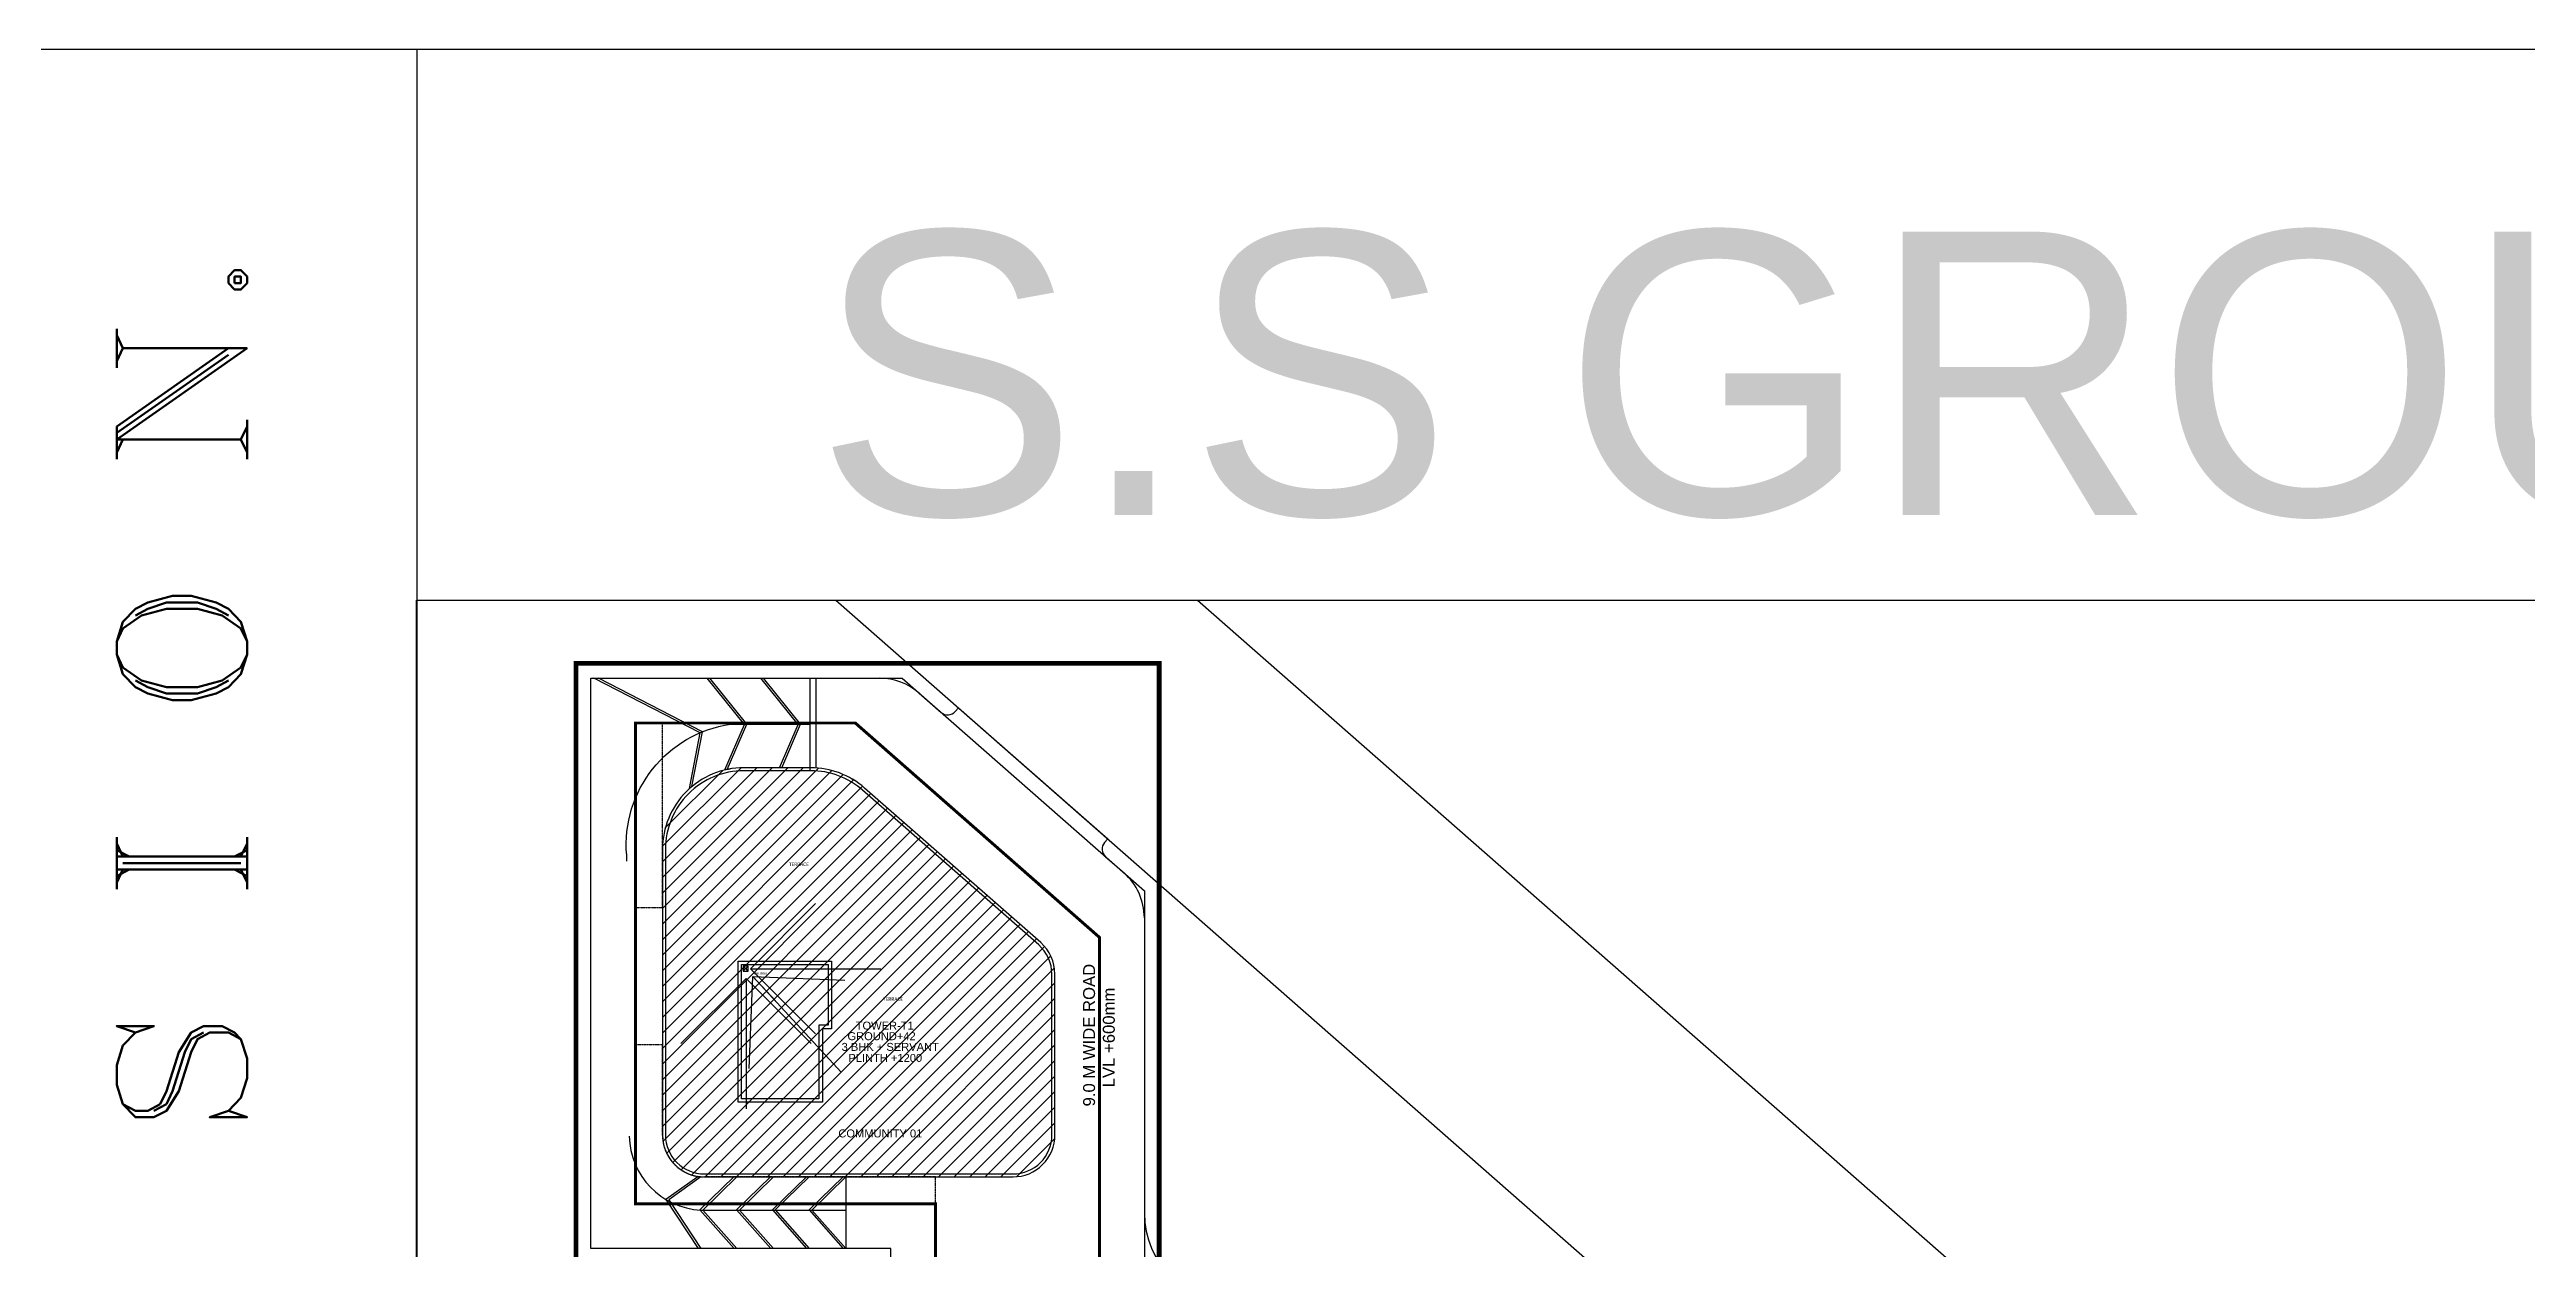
# Model space of a CAD drawing. Header units: millimetres. Extents: x 2061841 to 105821645, y -77612 to 48520811.
# Drawn here: x 105585056 to 105590757, y 48461601 to 48464360 of the extents above; entities that cross this region are included whole.
import ezdxf
from ezdxf.enums import TextEntityAlignment as Align

# ---------------------------------------------------------------- set-up
doc = ezdxf.new("R2010")
doc.units = ezdxf.units.MM
doc.header["$LTSCALE"] = 10
doc.header["$MEASUREMENT"] = 0
for name, pattern in [('CENTER', [2, 1.25, -0.25, 0.25, -0.25]), ('DASHDOT', [1, 0.5, -0.25, 0, -0.25]), ('HIDDEN', [0.375, 0.25, -0.125])]:
    doc.linetypes.add(name, pattern=pattern)
for name, color, linetype in [('AC-GRND', 1, 'Continuous'), ('BORDER', 5, 'Continuous'), ('GI PIPE', 8, 'Continuous'), ('S-OPENING', 6, 'Continuous'), ('SHEET-TEXT', 7, 'Continuous')]:
    doc.layers.add(name, color=color, linetype=linetype)
for name, color, linetype, lineweight in [('S-STRCOL HATCH', 33, 'Continuous', 9), ('TEXT', 2, 'Continuous', 25), ('TEXT 3', 1, 'Continuous', 18)]:
    doc.layers.add(name, color=color, linetype=linetype, lineweight=lineweight)
doc.styles.add('Century', font='swiss.ttf')
doc.styles.add('RT', font='romant.shx', dxfattribs={"height": 250})
doc.styles.add('SS Plan Text', font='calibri.ttf')
doc.styles.add('Text 100', font='romans.shx', dxfattribs={"width": 0.7, "height": 100})
doc.dimstyles.new('SCALE 100', dxfattribs={"dimtxt": 100, "dimasz": 75, "dimexe": 50, "dimexo": 50, "dimgap": 40, "dimtad": 1, "dimdec": 0, "dimzin": 1, "dimdsep": 46, "dimtxsty": 'Text 100', "dimblk": 'OBLIQUE', "dimcen": 1, "dimclrd": 3, "dimclre": 3, "dimclrt": 2, "dimadec": 0, "dimazin": 0, "dimtfac": 1, "dimtdec": 0, "dimtofl": 0, "dimtmove": 1, "dimatfit": 3, "dimldrblk": 'OPEN90', "dimfxl": 1, "dimtolj": 1, "dimtzin": 0, "dimarcsym": 0})

# ---------------------------------------------------------------- blocks, each defined once
blk = doc.blocks.new('A$Cf1581bf0')
blk.add_lwpolyline([(19735, 20400, 0.215848), (18306, 23556), (590, 39109, 0.1820858), (-4820, 41146), (-11535, 41146, 0.4142136), (-19735, 32946), (-19735, 4200, 0.4142136), (-15535, 0), (15535, 0, 0.4142136), (19735, 4200)], format="xyb", close=True)
blk = doc.blocks.new('uhtg')
at = {"layer": 'GI PIPE'}
h = blk.add_hatch(color=256, dxfattribs=at)
edge = h.paths.add_edge_path()
edge.add_arc((-158, 158), 35, 177.51279, 267.51279, ccw=False)
edge.add_ellipse((-158, 158), major_axis=(23.7, -25.8), ratio=1, start_angle=147.78252, end_angle=225, ccw=False)
edge.add_arc((-162, 175), 17.1, -62.83696, 94.45839, ccw=False)
edge.add_arc((-145, 140), 22, 115.0093, 231.42464)
for p, q in [((-315, 315), (-315, 0)), ((0, 315), (-315, 315)), ((-185, 185), (-315, 315)), ((-315, 0), (-185, 130)), ((-315, 0), (0, 0)), ((-158, 157), (-158, 157)), ((-130, 185), (0, 315)), ((0, 0), (-130, 130)), ((0, 0), (0, 315))]:
    blk.add_line(p, q, dxfattribs=at)
for radius in [38.5, 35]:
    blk.add_circle((-158, 158), radius, dxfattribs=at)
for centre, radius, start, end in [((-145, 140), 22, 116.89576, 231.42464), ((-162, 175), 17.1, 294.74202, 94.45839)]:
    blk.add_arc(centre, radius, start, end, dxfattribs=at)
blk = doc.blocks.new('_Oblique')
at = {"color": 0, "linetype": 'ByBlock', "lineweight": -2}
blk.add_line((-0.5, -0.5), (0.5, 0.5), dxfattribs=at)
blk = doc.blocks.new('_Open90')
at = {"color": 0, "linetype": 'ByBlock', "lineweight": -2}
for p, q in [((-0.5, 0.5), (0, 0)), ((0, 0), (-1, 0)), ((0, 0), (-0.5, -0.5))]:
    blk.add_line(p, q, dxfattribs=at)
blk = doc.blocks.new('A$C82ecaa04')
at = {"layer": 'AC-GRND', "color": 2, "linetype": 'HIDDEN', "ltscale": 5}
blk.add_lwpolyline([(36173, -285933), (36173, -51647), (12900, -51647, -0.4142136), (8700, -47447), (8700, -46249), (8700, -38373), (6000, -38373), (6000, -27750), (6000, -24542), (8700, -24542), (8700, -6000), (28097, -6000), (52671, -27575), (52671, -54347), (52671, -66347)], format="xyb", dxfattribs=at)
blk = doc.blocks.new('TOWER-A TYPICAL FLOOR FRAMING PLAN N')
at = {"layer": 'S-STRCOL HATCH'}
h = blk.add_hatch(dxfattribs=at)
h.set_pattern_fill('ANSI31', color=6, scale=202.5, angle=360)
h.set_pattern_definition([(45, (102477862.766, 48607644.115), (-17.8986404, 17.8986404), [])])
h.paths.add_polyline_path([(102824369.8, 48559876.2, -0.414214), (102824273.7, 48559780.1), (102823562.7, 48559780.1, -0.414214), (102823466.6, 48559876.2), (102823466.6, 48560534, -0.414214), (102823654.2, 48560721.7), (102823807.9, 48560721.7, -0.182086), (102823931.7, 48560675), (102824337.1, 48560319.1, -0.215848), (102824369.8, 48560246.9), (102824369.8, 48560246.9), (102824369.8, 48559876.2, -0.414214)])
at = {"layer": 'BORDER', "color": 5}
blk.add_line((102822901.1, 48562374.5, 101.1), (102822901.1, 48502974.5, 101.1), dxfattribs=at)
at = {"layer": 'BORDER', "elevation": 101.1}
blk.add_lwpolyline([(102750300.6, 48502974.5), (102834400.6, 48502974.5), (102834400.6, 48562374.5), (102750300.6, 48562374.5)], close=True, dxfattribs=at)
at = {"layer": 'BORDER', "color": 5, "elevation": 101.1}
blk.add_lwpolyline([(102822900.6, 48561107.5), (102834400.6, 48561107.5), (102834400.6, 48552009), (102822900.6, 48552009)], close=True, dxfattribs=at)
at = {"layer": 'SHEET-TEXT', "ltscale": 51}
for p, q in [((102823865.7, 48561107.5, 101.1), (102827343.4, 48558054.6, 101.1)), ((102824698.1, 48561107.5, 101.1), (102827705.7, 48558467.3, 101.1))]:
    blk.add_line(p, q, dxfattribs=at)
at = {"layer": 'SHEET-TEXT', "color": 8}
for p, q in [((102823301.8, 48560927.6, 101.1), (102823966.8, 48560927.6, 101.1)), ((102824057.4, 48560893.5, 101.1), (102824108, 48560849.1, 101.1)), ((102824140.3, 48560851.2, 101.1), (102824147.8, 48560859.8, 101.1)), ((102824147.8, 48560859.8, 101.1), (102824491.7, 48560557.9, 101.1)), ((102824484.2, 48560549.3, 101.1), (102824491.7, 48560557.9, 101.1)), ((102824486.3, 48560517, 101.1), (102824529, 48560479.6, 101.1)), ((102824575.7, 48560376.4, 101.1), (102824575.7, 48559696.3, 101.1)), ((102823957.9, 48559615.4, 101.1), (102823301.8, 48559615.4, 101.1))]:
    blk.add_line(p, q, dxfattribs=at)
at = {"layer": 'SHEET-TEXT'}
for p, q in [((102823640.5, 48560276.7, 101.1), (102823780.1, 48560276.7, 101.1)), ((102823648.5, 48559959.8, 101.1), (102823648.5, 48560268.7, 101.1)), ((102823648.5, 48560268.7, 101.1), (102823847.6, 48560268.7, 101.1)), ((102823847.6, 48560268.7, 101.1), (102823847.6, 48560129.1, 101.1)), ((102823847.6, 48560129.1, 101.1), (102823826.7, 48560129.1, 101.1)), ((102823826.7, 48560129.1, 101.1), (102823826.7, 48559959.8, 101.1)), ((102823695.2, 48559951.7, 101.1), (102823645.1, 48559951.7, 101.1)), ((102823826.7, 48559959.8, 101.1), (102823648.5, 48559959.8, 101.1))]:
    blk.add_line(p, q, dxfattribs=at)
at = {"layer": 'SHEET-TEXT', "linetype": 'CENTER', "ltscale": 3, "const_width": 11.4, "elevation": 101.1}
blk.add_lwpolyline([(102828560.9, 48554057.5), (102824238.2, 48554057.5), (102823957.9, 48554295.5), (102823957.9, 48559581), (102823267.5, 48559581), (102823267.5, 48560961.9), (102824610, 48560961.9), (102824610, 48559581), (102825604.5, 48559581), (102826437, 48559581.1), (102827026.6, 48559063.5), (102827026.6, 48558929.6), (102826760.3, 48558929.5)], dxfattribs=at)
at = {"layer": 'SHEET-TEXT', "color": 8, "elevation": 101.1}
blk.add_lwpolyline([(102824016.5, 48554290.8), (102823992.3, 48554311.4), (102823992.3, 48559615.4), (102823301.8, 48559615.4), (102823301.8, 48560927.6), (102824018.6, 48560927.6), (102824575.7, 48560438.5), (102824575.7, 48559546.7), (102825591.6, 48559546.7), (102826723.7, 48558552.9), (102826723.7, 48556853.6), (102825457.9, 48556853.6), (102825457.9, 48555557.5), (102828526.5, 48555557.5), (102828526.5, 48555519.1), (102830060.9, 48555519.1), (102830060.9, 48555404.1), (102830556.7, 48555404.1), (102830736.3, 48555245.2), (102830226.4, 48554130.2), (102828526.6, 48554130.2), (102828526.6, 48554091.8), (102824250.8, 48554091.8), (102824235.6, 48554104.7)], dxfattribs=at)
at = {"layer": 'SHEET-TEXT', "elevation": 101.1}
for points in [[(102823528.5, 48560673.5), (102823553.1, 48560801.7), (102823308.9, 48560927.6)], [(102823534.1, 48560678.4), (102823558.3, 48560804.2), (102823318.9, 48560927.6)], [(102823610.3, 48560716.6), (102823655.1, 48560821.1), (102823569.5, 48560927.6)], [(102823615.8, 48560717.9), (102823660.4, 48560821.8), (102823575.4, 48560927.6)], [(102823735.9, 48560721.7), (102823778.6, 48560821.1), (102823693, 48560927.6)], [(102823740.9, 48560721.7), (102823783.9, 48560821.8), (102823698.8, 48560927.6)], [(102823806.5, 48560735.6), (102823806.5, 48560927.6)], [(102823806.5, 48560716), (102823806.5, 48560927.6)], [(102823820.2, 48560721.7), (102823820.2, 48560927.6)], [(102823780.1, 48560276.7), (102823855.6, 48560276.7), (102823855.6, 48560121.1), (102823834.8, 48560121.1), (102823834.8, 48559951.7), (102823640.5, 48559951.7), (102823640.5, 48560276.7)], [(102823548.1, 48559780.1), (102823474.5, 48559727.8), (102823548.5, 48559615.4)], [(102823554.7, 48559780.1), (102823480.8, 48559727.6), (102823554.7, 48559615.4)], [(102823630.9, 48559780.1), (102823552.9, 48559703.9), (102823631.3, 48559615.4)], [(102823637.4, 48559780.1), (102823559.2, 48559703.7), (102823637.4, 48559615.4)], [(102823715.2, 48559780.1), (102823637.2, 48559703.9), (102823715.7, 48559615.4)], [(102823721.8, 48559780.1), (102823643.6, 48559703.7), (102823721.8, 48559615.4)], [(102823797.8, 48559780.4), (102823719.8, 48559704.1), (102823798.2, 48559615.6)], [(102823804.4, 48559780.4), (102823726.2, 48559703.9), (102823804.4, 48559615.6)], [(102823882.3, 48559780.1), (102823804.4, 48559703.9), (102823882.8, 48559615.4)], [(102823888.9, 48559780.1), (102823810.7, 48559703.7), (102823888.9, 48559615.4)], [(102823888.9, 48559780.1), (102823888.9, 48559615.4)]]:
    blk.add_lwpolyline(points, dxfattribs=at)
for points in [[(102823384.2, 48560506.6), (102823384.2, 48560520.4, -0.397254), (102823623.2, 48560821.8), (102823806.5, 48560821.8)], [(102823390.1, 48559874, 0.396233), (102823554.7, 48559703.7), (102823888.9, 48559703.7)]]:
    blk.add_lwpolyline(points, format="xyb", dxfattribs=at)
at = {"layer": 'SHEET-TEXT', "color": 8, "linetype": 'DASHDOT', "ltscale": 5, "const_width": 6.86, "elevation": 101.1}
blk.add_lwpolyline([(102829957.9, 48555416.2), (102828423.6, 48555416.2), (102828423.6, 48555454.5), (102825355, 48555454.5), (102825355, 48556956.6), (102826620.8, 48556956.6), (102826620.8, 48558445.4), (102825483.5, 48559443.8), (102824472.7, 48559443.8), (102824472.7, 48560331), (102823910.4, 48560824.6), (102823404.8, 48560824.6), (102823404.8, 48559718.3), (102824095.2, 48559718.3), (102824095.2, 48554419.1), (102824359.3, 48554194.8), (102828423.6, 48554194.8), (102828423.6, 48554233.2), (102830160.1, 48554233.2), (102830610.9, 48555218.6), (102830517.7, 48555301.1), (102829957.9, 48555301.1)], close=True, dxfattribs=at)
at = {"layer": 'SHEET-TEXT', "elevation": 101.1}
for points in [[(102824369.8, 48560246.9, 0.215848), (102824337.1, 48560319.1), (102823931.7, 48560675, 0.182086), (102823807.9, 48560721.7), (102823654.2, 48560721.7, 0.414214), (102823466.6, 48560534), (102823466.6, 48559876.2, 0.414214), (102823562.7, 48559780.1), (102824273.7, 48559780.1, 0.414214), (102824369.8, 48559876.2)], [(102824369.8, 48560246.9, 0.215848), (102824337.1, 48560319.1), (102823931.7, 48560675, 0.182086), (102823807.9, 48560721.7), (102823654.2, 48560721.7, 0.414214), (102823466.6, 48560534), (102823466.6, 48559876.2, 0.414214), (102823562.7, 48559780.1), (102824273.7, 48559780.1, 0.414214), (102824369.8, 48559876.2)], [(102824362.9, 48560246.9, 0.215848), (102824332.5, 48560314), (102823927.1, 48560669.9, 0.182086), (102823807.9, 48560714.8), (102823654.2, 48560714.8, 0.414214), (102823473.4, 48560534), (102823473.4, 48559876.2, 0.414214), (102823562.7, 48559787), (102824273.7, 48559787, 0.414214), (102824362.9, 48559876.2)]]:
    blk.add_lwpolyline(points, format="xyb", close=True, dxfattribs=at)
at = {"layer": 'SHEET-TEXT', "color": 8}
for centre, radius, start, end in [((102823966.8, 48560790.3, 101.1), 137.3, 48.7232, 90), ((102824123.1, 48560866.3, 101.1), 22.9, 228.7232, 318.7219), ((102824501.4, 48560534.2, 101.1), 22.9, 138.7219, 228.7232), ((102824438.4, 48560376.4, 101.1), 137.3, 0, 48.7232), ((102824781.6, 48559696.3, 101.1), 205.9, 180, 270)]:
    blk.add_arc(centre, radius, start, end, dxfattribs=at)
at = {"layer": 'SHEET-TEXT'}
for name, p, xscale, yscale, zscale in [('A$C82ecaa04', (102823267.5, 48560961.9, 101.1), 0.0228823837028751, 0.0228823837028751, 0.0228823837028751), ('uhtg', (102823663.7, 48560253.8, 101.1), 0.03661181392460015, 0.03661181392460015, 0.03661181392460015)]:
    blk.add_blockref(name, p, dxfattribs=dict(at, xscale=xscale, yscale=yscale, zscale=zscale))
at = {"layer": 'SHEET-TEXT', "color": 8, "xscale": 0.0228823837028751, "yscale": 0.0228823837028751, "zscale": 0.0228823837028751}
blk.add_blockref('A$Cf1581bf0', (102823918.2, 48559780.1, 101.1), dxfattribs=at)
at = {"layer": 'SHEET-TEXT'}
for s, height, style, p in [('TERRACE ', 8.01, 'SS Plan Text', (102823757.7, 48560495.5, 101.1)), ('KHURRA', 5.61, 'SS Plan Text', (102823677.4, 48560245.1, 101.1)), ('TERRACE ', 8.01, 'SS Plan Text', (102823974.5, 48560185.3, 101.1)), ('GROUND+42', 18.31, 'Century', (102823892.4, 48560094.7, 101.1)), ('TOWER-T1', 18.31, 'Century', (102823911.3, 48560119.1, 101.1)), ('3 BHK + SERVANT', 18.306, 'Century', (102823878.9, 48560070.1, 101.1)), ('PLINTH +1200', 18.306, 'Century', (102823894.4, 48560044.7, 101.1)), ('COMMUNITY 01', 18.306, 'Century', (102823871.4, 48559870.9, 101.1))]:
    blk.add_text(s, height=height, dxfattribs=dict(at, style=style)).set_placement(p)
at = {"layer": 'SHEET-TEXT', "style": 'Century'}
for s, height, p in [('9.0 M WIDE ROAD', 27.459, (102824462.2, 48559942.2, 101.1)), ('LVL +600mm', 27.46, (102824507.6, 48559986.3, 101.1))]:
    blk.add_text(s, height=height, rotation=90, dxfattribs=at).set_placement(p)
at = {"layer": 'TEXT', "color": 1, "style": 'RT', "width": 0.939798}
blk.add_text('T H I S   D R A W I N G   I S   P R O P E R T Y   O F   V I N T E C H   C O N S U L T A N T S  A N D  S H A L L  N O T  B E  R E P R O D U C E D  O R  U S E D  W I T H O U T  W R I T T E N  P E R M I S S I O N.', height=299.999, rotation=90, dxfattribs=at).set_placement((102822510.3, 48503095.8, 101.1), (102822510.3, 48561927, 101.1), align=Align.FIT)
at = {"layer": 'TEXT 3', "color": 1, "insert": (102828599.8, 48561955.5, 101.1), "char_height": 434.78, "width": 25713.166, "attachment_point": 2, "style": 'RT'}
blk.add_mtext('{\\fArial|b0|i0|c0|p34;\\H1.5x;S.S GROUP HOUSING}', dxfattribs=at)
at = {"layer": 'SHEET-TEXT'}
for points in [[(102823658.9, 48560237, 101.1), (102823658.9, 48560159.7, 101.1)], [(102823669, 48560259, 101.1), (102823741.4, 48560259, 101.1)], [(102823674.6, 48560241.5, 101.1), (102823726.4, 48560185.2, 101.1)]]:
    blk.add_leader(points, dimstyle='SCALE 100', override={"dimasz": 300, "dimtad": 0, "dimarcsym": 1}, dxfattribs=at)

msp = doc.modelspace()

# ---------------------------------------------------------------- block references
at = {"layer": 'S-OPENING'}
msp.add_blockref('TOWER-A TYPICAL FLOOR FRAMING PLAN N', (2763000.3, -98014.7), dxfattribs=at)

doc.saveas('drawing.dxf')
